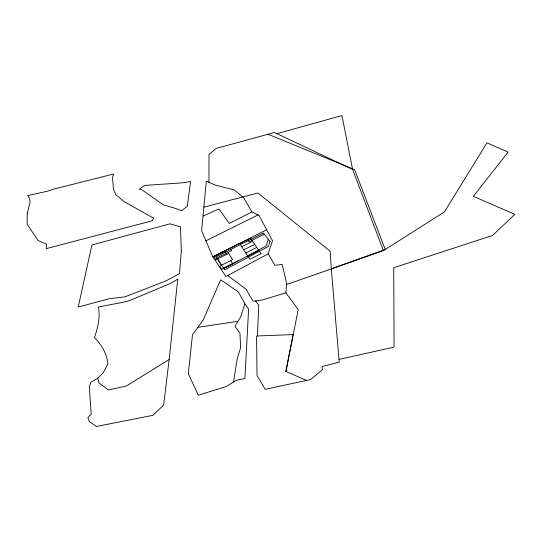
<?xml version="1.0" encoding="UTF-8"?>
<svg xmlns="http://www.w3.org/2000/svg" width="542" height="542" viewBox="0 0 542 542"><rect width="100%" height="100%" fill="white"/><g stroke="black" fill="none" stroke-linecap="round" stroke-linejoin="round"><path stroke-width="0.81" d="M208.961 182.322L208.968 154.511L216.217 148.42L274.455 132.492L352.591 169.436L383.418 250.641L286.542 284.557L286.637 283.364L282.165 264.462L274.902 265.289L268.154 253.852L272.524 240.763L258.988 215.391L251.962 211.908L243.643 197.823L234.639 190.161L215.032 184.985L206.319 181.163L201.644 230.804L212.843 256.861L225.953 276.488L268.154 253.852M257.45 335.959L258.737 305.268L255.573 300.932M203.772 207.152L257.924 193.006L330.213 251.244L331.291 268.852L339.231 362.151L322.036 366.527L322.294 369.868L310.552 379.502L306.589 380.43L285.871 371.466L298.208 309.719L285.898 292.843L286.637 283.364M169.145 359.495L177.783 279.089L170.473 283.452L129.701 300.546L124.863 301.935L98.448 306.968C100.338 317.47 97.831 327.795 94.423 337.68C101.74 344.665 106.93 353.858 107.872 364.034L103.38 372.517L97.811 378.133L90.907 382.334L89.308 386.67L91.232 414.129L87.892 417.523L89.193 421.439L96.415 426.459L152.851 415.362L163.65 405.104L169.145 359.495L126.496 385.945L108.461 389.996L99.023 382.977L97.811 378.133M233.5 382.069L237.281 358.513L240.628 347.673L239.943 333.12L234.977 326.27L240.641 316.921L244.896 303.872L238.378 291.942L220.662 279.801L203.325 319.719L192.491 334.753L188.318 373.723L198.277 395.179L225.919 386.67L236.447 380.321L244.93 378.526L248.609 309.089L244.896 303.872M285.878 371.466L293.1 334.577L256.556 335.993L257.037 375.504L265.153 389.319L306.589 380.43M268.365 239.259L266.088 245.98L223.873 268.568M383.418 250.641L444.46 211.895L486.96 142.837L508.111 152.133L473.349 196.333L514.9 214.354L492.454 235.492L393.736 267.728L394.068 347.137L339.001 359.4M251.962 211.908L229.347 223.44L218.907 208.961L203.101 216.021M245.797 252.985L256.766 247.443M223.473 267.992L238.134 260.932M247.857 256.136L258.873 250.56M239.889 243.216L212.843 256.861L266.549 229.801M216.658 258.155L231.597 250.628L230.831 249.422M264.279 234.151L248.988 241.861L248.189 240.668M241.739 246.786L252.606 241.305M243.758 249.876L254.679 244.361M205.73 240.933L258.188 214.849M331.291 268.852L385.226 249.503L354.617 169.673L268.012 134.253M285.898 292.843L262.274 299.983L253.209 301.271L246.027 289.204L227.66 275.573M276.583 133.766L341.948 115.541L352.591 169.436M197.708 327.293L237.66 321.399M226.834 254.3L224.903 251.203L214.022 256.691L215.899 259.814L228.663 253.385L232.593 259.659L219.713 266.169L221.651 269.388L232.742 263.778L230.757 260.587M217.728 258.893L221.563 265.234M27.236 213.65L27.1 224.144L38.184 240.648L46.707 244.185L46.233 248.656L152.072 220.824L153.65 218.209L123.468 201.245L115.649 194.402L113.447 189.056L112.519 177.864L113.542 174.036L53.096 189.28L47.452 191.218L27.669 195.655L29.146 197.62L30.162 201.583L27.236 213.65M181.34 250.756L179.477 273.622L166.218 280.797L124.978 296.847L109.288 298.71L78.224 307.016L91.916 244.964L169.883 223.832L180.459 226.773L181.34 250.756M190.56 181.577L187.336 206.251L181.658 210.791L177.295 208.995L163.054 204.713L141.537 189.524L139.213 189.178L144.924 185.391L181.665 182.898L190.56 181.577M270.085 241.414L268.385 246.475L224.747 269.828L215.845 256.976L263.371 233.019L270.085 241.414M261.007 253.71L249.937 259.313L239.74 243.731L250.56 238.277L261.007 253.71"/></g></svg>
